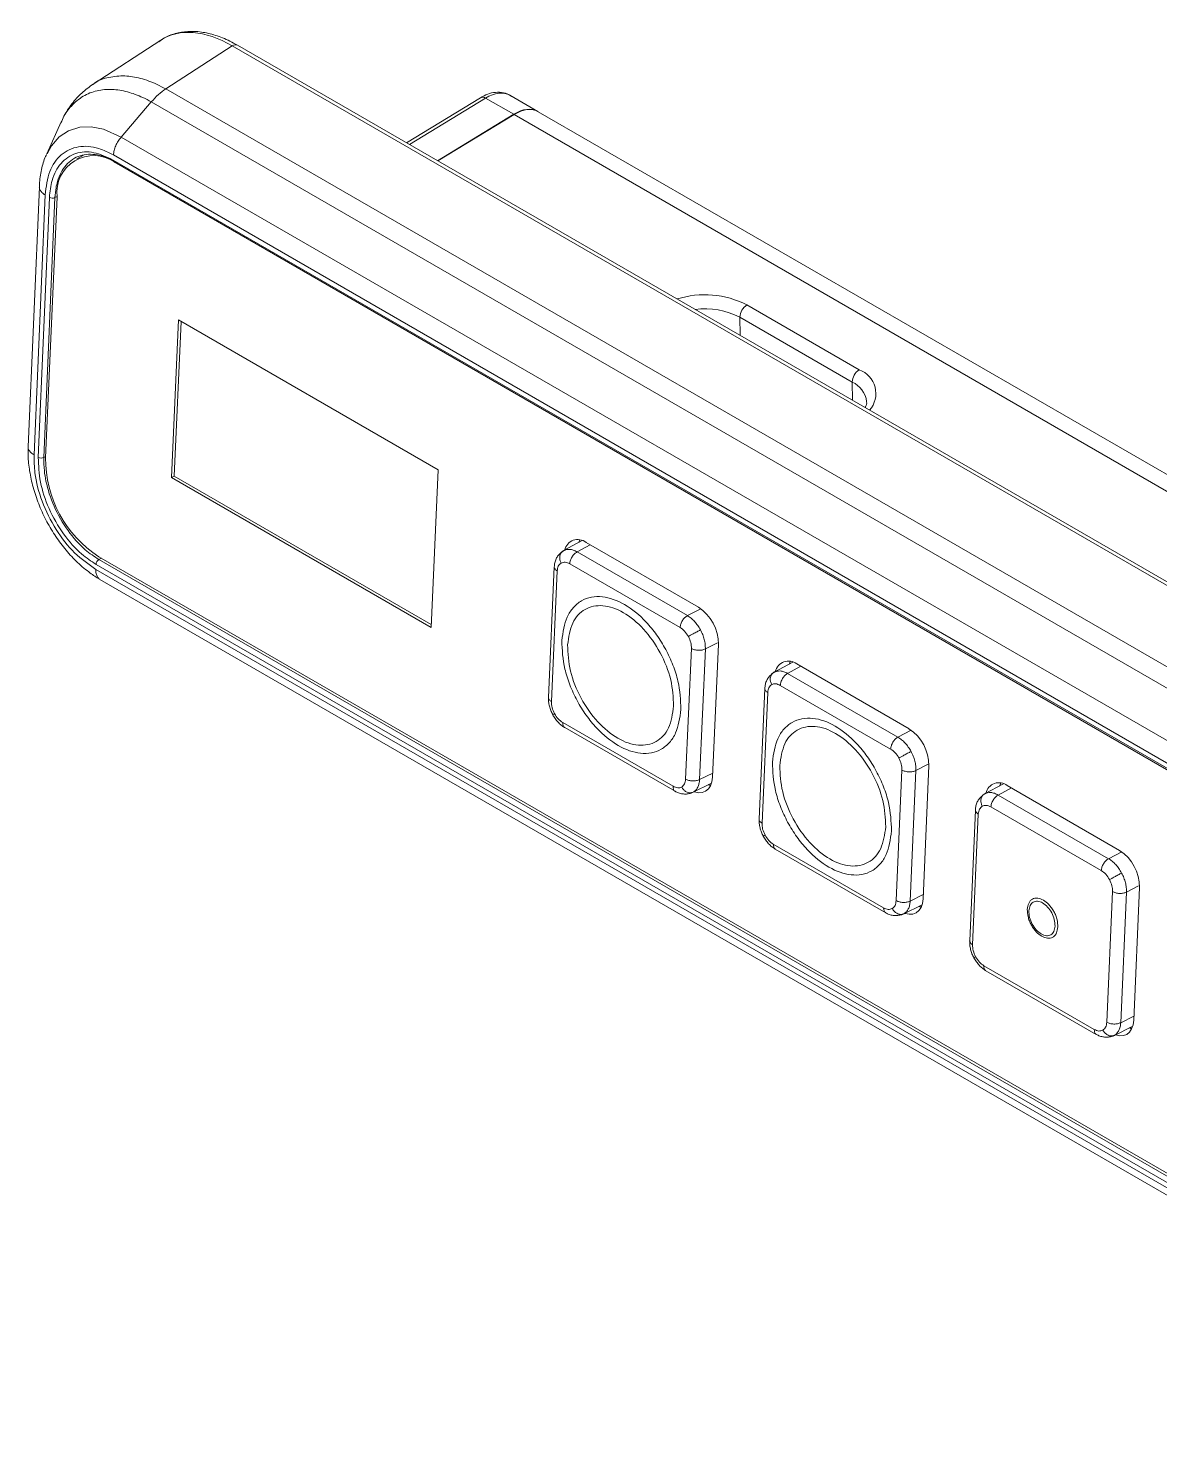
# Model space of a CAD drawing. Header units: millimetres. Extents: x -297 to 297, y -210 to 210.
# Drawn here: x 68.46 to 96.96, y 12.78 to 48.21 of the extents above; entities that cross this region are included whole.
import ezdxf

# ---------------------------------------------------------------- set-up
doc = ezdxf.new("R2010")
doc.units = ezdxf.units.MM
doc.layers.get('0').update_dxf_attribs({"lineweight": 20})

msp = doc.modelspace()

# ---------------------------------------------------------------- linework, layer by layer
at = {"color": 7, "linetype": 'Continuous', "lineweight": 15}
for p, q in [((71.8, 47.905), (70.093, 46.795)), ((73.597, 47.761), (71.925, 46.675)), ((111.047, 26.141), (73.597, 47.761)), ((111.178, 26.157), (73.728, 47.777)), ((71.925, 46.675), (109.286, 25.107)), ((79.849, 46.454), (77.984, 45.32)), ((80.687, 46.037), (79.979, 46.445)), ((81.295, 46.108), (80.591, 46.514)), ((70.803, 45.464), (71.56, 46.347)), ((108.91, 24.786), (71.56, 46.347)), ((122.38, 22.39), (81.305, 46.102)), ((69.293, 45.85), (68.927, 45.039)), ((80.687, 46.037), (78.766, 44.868)), ((78.777, 44.863), (80.697, 46.031)), ((121.738, 22.338), (80.697, 46.031)), ((70.803, 45.464), (108.153, 23.903)), ((69.843, 44.996), (69.686, 44.914)), ((107.962, 23.448), (70.609, 45.012)), ((70.602, 44.885), (107.956, 23.321)), ((70.623, 44.835), (107.976, 23.271)), ((68.741, 44.208), (68.46, 37.664)), ((68.887, 44.004), (68.607, 37.459)), ((68.714, 37.397), (68.994, 43.943)), ((69.135, 43.938), (68.854, 37.392)), ((69.19, 43.954), (68.899, 37.385)), ((86.559, 41.234), (89.388, 39.601)), ((72.243, 40.861), (72.068, 36.886)), ((72.311, 40.822), (72.138, 36.923)), ((78.784, 37.085), (72.243, 40.861)), ((89.211, 39.293), (86.383, 40.926)), ((72.068, 36.886), (72.138, 36.923)), ((72.068, 36.886), (78.608, 33.11)), ((72.138, 36.923), (78.612, 33.186)), ((78.608, 33.11), (78.784, 37.085)), ((82.019, 35.076), (81.904, 35.022)), ((82.413, 35.301), (81.94, 35.047)), ((82.349, 35.319), (82.326, 35.255)), ((85.339, 33.623), (82.51, 35.256)), ((70.239, 34.895), (107.574, 13.342)), ((70.242, 34.821), (107.565, 13.275)), ((82.282, 35.016), (85.061, 33.412)), ((70.164, 34.575), (107.486, 13.029)), ((107.492, 13.156), (70.169, 34.702)), ((81.709, 34.638), (81.563, 31.347)), ((81.636, 31.246), (81.782, 34.535)), ((82.098, 34.717), (84.877, 33.112)), ((70.267, 34.324), (107.588, 12.779)), ((85.693, 29.342), (85.841, 32.689)), ((85.162, 32.583), (85.016, 29.295)), ((85.513, 32.572), (85.368, 29.283)), ((87.716, 32.24), (87.243, 31.986)), ((87.653, 32.257), (87.63, 32.193)), ((87.322, 32.014), (87.208, 31.961)), ((87.586, 31.955), (90.364, 30.351)), ((90.642, 30.561), (87.814, 32.194)), ((87.012, 31.577), (86.866, 28.285)), ((87.401, 31.655), (90.18, 30.051)), ((86.94, 28.184), (87.085, 31.473)), ((84.7, 29.113), (81.921, 30.717)), ((81.971, 30.592), (84.753, 28.987)), ((90.465, 29.522), (90.319, 26.233)), ((90.817, 29.51), (90.671, 26.222)), ((90.997, 26.28), (91.145, 29.628)), ((85.193, 28.955), (85.669, 29.192)), ((85.594, 29.155), (85.649, 29.14)), ((93.02, 29.178), (92.546, 28.924)), ((92.956, 29.196), (92.933, 29.132)), ((95.945, 27.5), (93.117, 29.133)), ((92.626, 28.953), (92.511, 28.899)), ((92.889, 28.893), (95.668, 27.289)), ((92.315, 28.515), (92.17, 25.224)), ((92.243, 25.123), (92.388, 28.411)), ((92.705, 28.594), (95.483, 26.989)), ((90.003, 26.051), (87.224, 27.655)), ((87.275, 27.531), (90.056, 25.925)), ((95.768, 26.46), (95.623, 23.172)), ((96.12, 26.449), (95.975, 23.16)), ((96.3, 23.219), (96.448, 26.566)), ((90.496, 25.894), (90.972, 26.13)), ((90.897, 26.093), (90.953, 26.078)), ((95.307, 22.99), (92.528, 24.594)), ((92.578, 24.469), (95.359, 22.864)), ((95.799, 22.832), (96.275, 23.069)), ((96.201, 23.032), (96.249, 23.018))]:
    msp.add_line(p, q, dxfattribs=at)
at = {"color": 8, "linetype": 'Continuous', "lineweight": 15}
for p, q in [((79.979, 46.445), (78.059, 45.277)), ((69.19, 43.966), (69.135, 43.938)), ((86.386, 40.47), (86.383, 40.926)), ((89.215, 38.837), (89.211, 39.293)), ((68.9, 37.415), (68.854, 37.392)), ((82.615, 35.195), (82.282, 35.016)), ((70.307, 34.856), (70.242, 34.821)), ((81.874, 34.994), (81.937, 35.045)), ((85.061, 33.412), (85.397, 33.586)), ((85.513, 32.572), (85.817, 32.729)), ((87.177, 31.933), (87.24, 31.984)), ((87.586, 31.955), (87.919, 32.134)), ((90.364, 30.351), (90.7, 30.524)), ((85.368, 29.283), (85.698, 29.447)), ((90.817, 29.51), (91.121, 29.667)), ((92.889, 28.893), (93.222, 29.072)), ((92.481, 28.871), (92.543, 28.922)), ((95.668, 27.289), (96.003, 27.463)), ((96.12, 26.449), (96.424, 26.606)), ((90.671, 26.222), (91.001, 26.386)), ((95.975, 23.16), (96.305, 23.324))]:
    msp.add_line(p, q, dxfattribs=at)
msp.add_lwpolyline([(68.934, 45.04), (69.043, 45.246), (69.237, 45.468), (69.474, 45.623), (69.757, 45.708), (70.045, 45.718), (70.36, 45.658), (70.803, 45.464), (70.803, 45.464)], dxfattribs=at)
at = {"color": 7, "linetype": 'Continuous', "lineweight": 15}
for points in [[(85.693, 29.342), (85.678, 29.225), (85.642, 29.125), (85.589, 29.045), (85.518, 28.988), (85.435, 28.956), (85.34, 28.951), (85.239, 28.973), (85.233, 28.975)], [(90.997, 26.28), (90.981, 26.164), (90.946, 26.064), (90.892, 25.983), (90.822, 25.926), (90.738, 25.895), (90.644, 25.89), (90.543, 25.911), (90.536, 25.914)], [(96.3, 23.219), (96.284, 23.102), (96.249, 23.002), (96.195, 22.922), (96.125, 22.865), (96.041, 22.833), (95.947, 22.828), (95.846, 22.85), (95.839, 22.852)]]:
    msp.add_lwpolyline(points, dxfattribs=at)
at = {"color": 8, "linetype": 'Continuous', "lineweight": 15}
for centre, radius, start, end in [((73.675, 47.665), 0.124, 64.6481, 129.316), ((79.906, 46.34), 0.128, 55.2701, 116.4099), ((70.652, 44.876), 0.0501, 169.6048, 234.7501), ((85.495, 39.167), 2.325, 62.7643, 107.4058), ((85.509, 39.24), 1.899, 62.5981, 97.657), ((89.172, 39.004), 0.635, 318.7728, 70.1645), ((88.95, 38.719), 0.63, 7.353, 65.5364)]:
    msp.add_arc(centre, radius, start, end, dxfattribs=at)
at = {"color": 7, "linetype": 'Continuous', "lineweight": 15}
for centre, radius, start, end in [((70.113, 44.066), 0.931, 55.2789, 186.8946), ((70.643, 44.877), 0.0469, 244.3171, 301.6706), ((69.07, 44.086), 0.162, 242.3853, 293.6676), ((86.766, 40.911), 0.384, 122.5805, 177.7079), ((89.594, 39.278), 0.384, 122.5805, 177.7079), ((68.789, 37.54), 0.162, 242.2024, 293.6402), ((71.841, 37.363), 2.943, 179.573, 237.0087), ((82.302, 34.987), 0.34, 52.2727, 166.8798), ((70.321, 34.691), 0.153, 121.2207, 175.8913), ((84.738, 32.697), 1.103, 359.573, 57.0085), ((87.606, 31.925), 0.34, 52.2728, 166.8798), ((90.041, 29.636), 1.103, 359.573, 57.0085), ((92.909, 28.864), 0.34, 52.2729, 166.8797), ((95.345, 26.574), 1.103, 359.573, 57.0085)]:
    msp.add_arc(centre, radius, start, end, dxfattribs=at)
at = {"color": 8, "linetype": 'Continuous', "lineweight": 15}
for centre, major_axis, ratio, start_param, end_param in [((73.625, 44.917), (-1.783, 3.014), 0.571973, 5.492048, 6.307165), ((79.979, 45.424), (0.606, 1.094), 0.565269, 6.273051, 7.058368)]:
    msp.add_ellipse(centre, major_axis=major_axis, ratio=ratio, start_param=start_param, end_param=end_param, dxfattribs=at)
at = {"color": 7, "linetype": 'Continuous', "lineweight": 15}
for centre, major_axis, ratio, start_param, end_param in [((80.687, 45.016), (0.601, 1.096), 0.562204, 6.27065, 7.055967), ((80.697, 45.01), (0.601, 1.096), 0.562074, 6.270763, 7.05608), ((82.836, 34.809), (-0.343, 0.668), 0.606738, 0.452407, 0.577884), ((88.139, 31.748), (-0.343, 0.668), 0.606738, 0.452407, 0.577884), ((85.516, 29.823), (-0.343, 0.668), 0.606738, 2.566641, 2.68547), ((93.442, 28.686), (-0.343, 0.668), 0.606738, 0.452407, 0.577884), ((90.819, 26.762), (-0.343, 0.668), 0.606738, 2.566641, 2.68547), ((96.122, 23.7), (-0.343, 0.668), 0.606738, 2.566641, 2.68547)]:
    msp.add_ellipse(centre, major_axis=major_axis, ratio=ratio, start_param=start_param, end_param=end_param, dxfattribs=at)
for points, knots in [([(73.728, 47.777), (73.665, 47.812), (73.481, 47.913), (73.176, 48.035), (72.82, 48.118), (72.477, 48.134), (72.16, 48.079), (71.913, 47.986), (71.791, 47.892), (71.75, 47.86)], [0, 0, 0, 0, 104.673647, 303.045941, 501.457917, 698.064762, 890.846972, 1078.804522, 1173.590802, 1173.590802, 1173.590802, 1173.590802]), ([(70.094, 46.795), (69.995, 46.724), (69.797, 46.581), (69.554, 46.304), (69.383, 46.048), (69.309, 45.877), (69.285, 45.821)], [0, 0, 0, 0, 190.39939, 383.776262, 579.282934, 674.962641, 674.962641, 674.962641, 674.962641]), ([(71.925, 46.675), (71.862, 46.63), (71.735, 46.542), (71.618, 46.412), (71.56, 46.347)], [0, 0, 0, 0, 196.038826, 392.078618, 392.078618, 392.078618, 392.078618]), ([(80.629, 46.486), (80.623, 46.492), (80.568, 46.542), (80.429, 46.585), (80.231, 46.599), (80.034, 46.554), (79.91, 46.487), (79.849, 46.454)], [0, 0, 0, 0, 27.945996, 264.819254, 494.256221, 729.783885, 950.037416, 950.037416, 950.037416, 950.037416]), ([(70.803, 45.464), (70.776, 45.431), (70.723, 45.363), (70.663, 45.245), (70.621, 45.125), (70.613, 45.049), (70.609, 45.012)], [0, 0, 0, 0, 170.942996, 341.886791, 512.829902, 683.773522, 683.773522, 683.773522, 683.773522]), ([(68.924, 45.021), (68.915, 45.006), (68.854, 44.892), (68.79, 44.645), (68.747, 44.376), (68.742, 44.232), (68.741, 44.21)], [0, 0, 0, 0, 44.253811, 325.64461, 615.000604, 666.062857, 666.062857, 666.062857, 666.062857]), ([(70.609, 45.012), (70.484, 45.073), (70.179, 45.224), (69.707, 45.254), (69.273, 45.053), (68.969, 44.627), (68.914, 44.212), (68.887, 44.004)], [0, 0, 0, 0, 119.144879, 292.97927, 473.322443, 649.344013, 826.269778, 826.269778, 826.269778, 826.269778]), ([(68.994, 43.943), (69.01, 44.09), (69.047, 44.43), (69.269, 44.835), (69.638, 45.081), (70.105, 45.114), (70.437, 44.961), (70.602, 44.885)], [0, 0, 0, 0, 132.059848, 305.089362, 483.726436, 654.74285, 822.989816, 822.989816, 822.989816, 822.989816]), ([(70.668, 44.837), (70.668, 44.837), (70.512, 44.927), (70.193, 45.047), (69.749, 45.026), (69.394, 44.79), (69.224, 44.461), (69.152, 44.165), (69.141, 44.022), (69.135, 43.938)], [0, 0, 0, 0, 0.011604, 228.819461, 461.868446, 704.954555, 940.863187, 1015.147444, 1121.124303, 1121.124303, 1121.124303, 1121.124303]), ([(89.574, 38.796), (89.575, 38.794), (89.584, 38.753), (89.576, 38.711), (89.54, 38.658), (89.536, 38.651)], [0, 0, 0, 0, 22.955296, 603.354477, 684.709826, 684.709826, 684.709826, 684.709826]), ([(68.463, 37.658), (68.461, 37.586), (68.453, 37.393), (68.491, 37.048), (68.578, 36.641), (68.716, 36.226), (68.899, 35.822), (69.121, 35.441), (69.378, 35.091), (69.666, 34.775), (69.95, 34.529), (70.162, 34.384), (70.253, 34.332), (70.265, 34.326)], [0, 0, 0, 0, 99.004557, 265.561073, 439.707639, 617.075365, 792.690133, 968.182054, 1140.989927, 1317.35336, 1497.339993, 1629.099077, 1649.486287, 1649.486287, 1649.486287, 1649.486287]), ([(68.607, 37.459), (68.609, 37.309), (68.614, 36.938), (68.79, 36.277), (69.139, 35.572), (69.617, 34.956), (69.981, 34.702), (70.164, 34.575)], [0, 0, 0, 0, 114.760221, 284.802175, 460.368976, 631.240082, 802.866046, 802.866046, 802.866046, 802.866046]), ([(70.169, 34.702), (70.047, 34.783), (69.756, 34.976), (69.329, 35.459), (68.966, 36.094), (68.738, 36.779), (68.722, 37.192), (68.714, 37.397)], [0, 0, 0, 0, 124.331812, 295.727924, 473.148693, 643.101857, 810.244402, 810.244402, 810.244402, 810.244402]), ([(68.854, 37.392), (68.854, 37.392), (68.849, 37.285), (68.857, 37.089), (68.923, 36.678), (69.092, 36.15), (69.442, 35.543), (69.848, 35.083), (70.126, 34.899), (70.242, 34.821)], [0, 0, 0, 0, 0.008754, 112.141747, 194.25536, 391.505417, 597.101974, 796.022972, 940.143574, 940.143574, 940.143574, 940.143574]), ([(81.937, 35.045), (81.96, 35.059), (81.984, 35.072), (82.013, 35.074), (82.014, 35.074)], [0, 0, 0, 0, 435.611298, 443.600565, 443.600565, 443.600565, 443.600565]), ([(81.878, 34.991), (81.854, 34.971), (81.805, 34.931), (81.754, 34.845), (81.719, 34.747), (81.712, 34.672), (81.708, 34.635)], [0, 0, 0, 0, 201.38584, 399.458409, 593.757113, 783.796681, 783.796681, 783.796681, 783.796681]), ([(81.782, 34.535), (81.788, 34.579), (81.8, 34.669), (81.854, 34.713), (81.881, 34.735)], [0, 0, 0, 0, 221.392887, 442.781184, 442.781184, 442.781184, 442.781184]), ([(81.937, 35.045), (81.914, 35.028), (81.867, 34.992), (81.841, 34.904), (81.847, 34.814), (81.869, 34.761), (81.881, 34.735)], [0, 0, 0, 0, 219.466587, 438.787586, 611.809275, 784.72935, 784.72935, 784.72935, 784.72935]), ([(81.881, 34.735), (81.913, 34.747), (81.978, 34.771), (82.058, 34.735), (82.098, 34.717)], [0, 0, 0, 0, 221.796728, 443.597329, 443.597329, 443.597329, 443.597329]), ([(82.282, 35.016), (82.259, 35.001), (82.213, 34.971), (82.153, 34.892), (82.109, 34.803), (82.102, 34.745), (82.098, 34.717)], [0, 0, 0, 0, 196.96232, 393.926705, 590.889183, 787.851855, 787.851855, 787.851855, 787.851855]), ([(81.899, 32.781), (81.929, 32.992), (81.975, 33.318), (82.18, 33.623), (82.386, 33.796), (82.637, 33.887), (82.996, 33.9), (83.479, 33.733), (83.954, 33.347), (84.293, 32.931), (84.523, 32.562), (84.704, 32.166), (84.873, 31.645), (84.889, 31.284), (84.899, 31.049)], [0, 0, 0, 0, 259.179539, 398.700296, 541.182195, 683.663794, 823.184578, 1082.364301, 1341.543726, 1481.064645, 1623.546361, 1766.028069, 1905.548966, 2164.728476, 2164.728476, 2164.728476, 2164.728476]), ([(84.715, 31.134), (84.704, 31.352), (84.682, 31.789), (84.397, 32.493), (83.971, 33.1), (83.451, 33.526), (82.921, 33.706), (82.464, 33.609), (82.132, 33.262), (82.073, 32.871), (82.044, 32.676)], [0, 0, 0, 0, 186.189019, 372.378029, 558.567053, 744.756019, 930.945101, 1117.134125, 1303.323135, 1489.512177, 1489.512177, 1489.512177, 1489.512177]), ([(84.877, 33.112), (84.881, 33.141), (84.888, 33.198), (84.932, 33.288), (84.992, 33.366), (85.038, 33.397), (85.061, 33.412)], [0, 0, 0, 0, 204.486706, 408.973211, 613.461696, 817.948037, 817.948037, 817.948037, 817.948037]), ([(85.061, 33.412), (85.092, 33.392), (85.154, 33.351), (85.242, 33.266), (85.324, 33.166), (85.368, 33.09), (85.391, 33.051)], [0, 0, 0, 0, 205.075394, 410.149668, 615.224707, 820.299978, 820.299978, 820.299978, 820.299978]), ([(84.877, 33.112), (84.916, 33.085), (84.996, 33.029), (85.055, 32.933), (85.085, 32.886)], [0, 0, 0, 0, 230.879313, 461.753418, 461.753418, 461.753418, 461.753418]), ([(85.391, 33.051), (85.362, 33.037), (85.306, 33.007), (85.213, 32.957), (85.136, 32.915), (85.102, 32.895), (85.085, 32.886)], [0, 0, 0, 0, 229.685782, 459.219037, 640.297754, 821.268827, 821.268827, 821.268827, 821.268827]), ([(85.391, 33.051), (85.41, 33.012), (85.449, 32.932), (85.488, 32.808), (85.513, 32.685), (85.513, 32.61), (85.513, 32.572)], [0, 0, 0, 0, 205.844876, 411.689932, 617.534745, 823.379916, 823.379916, 823.379916, 823.379916]), ([(84.899, 31.049), (84.869, 30.837), (84.823, 30.511), (84.618, 30.206), (84.412, 30.034), (84.161, 29.942), (83.802, 29.929), (83.319, 30.097), (82.844, 30.482), (82.505, 30.898), (82.275, 31.267), (82.094, 31.663), (81.925, 32.184), (81.909, 32.546), (81.899, 32.781)], [0, 0, 0, 0, 262.83316, 404.320881, 548.811104, 693.301366, 834.789092, 1097.622133, 1360.455478, 1501.943067, 1646.433209, 1790.923626, 1932.411205, 2195.244394, 2195.244394, 2195.244394, 2195.244394]), ([(82.044, 32.676), (82.055, 32.457), (82.077, 32.02), (82.362, 31.316), (82.788, 30.71), (83.308, 30.283), (83.838, 30.103), (84.295, 30.2), (84.628, 30.548), (84.686, 30.938), (84.715, 31.134)], [0, 0, 0, 0, 184.963133, 369.926214, 554.889321, 739.85248, 924.815525, 1109.778632, 1294.741713, 1479.704824, 1479.704824, 1479.704824, 1479.704824]), ([(85.085, 32.886), (85.108, 32.834), (85.156, 32.732), (85.16, 32.633), (85.162, 32.583)], [0, 0, 0, 0, 231.393551, 462.791899, 462.791899, 462.791899, 462.791899]), ([(85.162, 32.583), (85.187, 32.571), (85.239, 32.548), (85.337, 32.535), (85.436, 32.541), (85.488, 32.561), (85.513, 32.572)], [0, 0, 0, 0, 205.695673, 411.392276, 617.086185, 822.781825, 822.781825, 822.781825, 822.781825]), ([(87.182, 31.93), (87.157, 31.91), (87.109, 31.869), (87.057, 31.784), (87.022, 31.685), (87.015, 31.61), (87.012, 31.573)], [0, 0, 0, 0, 216.353689, 429.147568, 637.886879, 842.050587, 842.050587, 842.050587, 842.050587]), ([(87.24, 31.984), (87.217, 31.966), (87.171, 31.93), (87.145, 31.842), (87.15, 31.752), (87.173, 31.7), (87.184, 31.674)], [0, 0, 0, 0, 235.753933, 471.351614, 657.213754, 842.966032, 842.966032, 842.966032, 842.966032]), ([(87.24, 31.984), (87.264, 31.997), (87.288, 32.011), (87.316, 32.012), (87.317, 32.012)], [0, 0, 0, 0, 467.802974, 476.382636, 476.382636, 476.382636, 476.382636]), ([(87.401, 31.655), (87.405, 31.684), (87.413, 31.741), (87.456, 31.831), (87.516, 31.909), (87.562, 31.94), (87.586, 31.955)], [0, 0, 0, 0, 211.558194, 423.116181, 634.676216, 846.234033, 846.234033, 846.234033, 846.234033]), ([(87.184, 31.674), (87.157, 31.651), (87.104, 31.607), (87.091, 31.518), (87.085, 31.473)], [0, 0, 0, 0, 237.791606, 475.588577, 475.588577, 475.588577, 475.588577]), ([(87.401, 31.655), (87.361, 31.673), (87.281, 31.71), (87.217, 31.686), (87.184, 31.674)], [0, 0, 0, 0, 238.269004, 476.532911, 476.532911, 476.532911, 476.532911]), ([(81.563, 31.348), (81.563, 31.313), (81.563, 31.242), (81.585, 31.13), (81.619, 31.02), (81.653, 30.951), (81.67, 30.917)], [0, 0, 0, 0, 200.248859, 398.10338, 593.519, 786.430899, 786.430899, 786.430899, 786.430899]), ([(81.713, 30.944), (81.69, 30.995), (81.642, 31.098), (81.638, 31.197), (81.636, 31.246)], [0, 0, 0, 0, 222.215782, 444.435482, 444.435482, 444.435482, 444.435482]), ([(81.67, 30.916), (81.69, 30.883), (81.729, 30.816), (81.802, 30.727), (81.883, 30.649), (81.941, 30.612), (81.969, 30.594)], [0, 0, 0, 0, 194.95671, 391.470745, 589.526403, 789.126058, 789.126058, 789.126058, 789.126058]), ([(81.921, 30.717), (81.881, 30.745), (81.802, 30.8), (81.743, 30.896), (81.713, 30.944)], [0, 0, 0, 0, 222.78359, 445.563289, 445.563289, 445.563289, 445.563289]), ([(87.202, 29.719), (87.232, 29.931), (87.278, 30.256), (87.484, 30.562), (87.69, 30.734), (87.94, 30.826), (88.299, 30.839), (88.783, 30.671), (89.257, 30.286), (89.597, 29.87), (89.827, 29.5), (90.008, 29.105), (90.176, 28.583), (90.192, 28.222), (90.202, 27.987)], [0, 0, 0, 0, 278.841849, 428.947302, 582.238229, 735.529139, 885.634598, 1164.47646, 1443.318323, 1593.423782, 1746.714692, 1900.005618, 2050.111072, 2328.952905, 2328.952905, 2328.952905, 2328.952905]), ([(87.386, 29.634), (87.415, 29.829), (87.474, 30.22), (87.806, 30.568), (88.263, 30.665), (88.793, 30.485), (89.313, 30.058), (89.739, 29.452), (90.024, 28.747), (90.046, 28.311), (90.057, 28.092)], [0, 0, 0, 0, 199.175515, 398.351028, 597.526551, 796.702075, 995.877598, 1195.053122, 1394.228634, 1593.404149, 1593.404149, 1593.404149, 1593.404149]), ([(90.18, 30.051), (90.184, 30.08), (90.192, 30.137), (90.235, 30.227), (90.295, 30.305), (90.341, 30.335), (90.364, 30.351)], [0, 0, 0, 0, 219.578127, 439.156038, 658.736075, 878.313809, 878.313809, 878.313809, 878.313809]), ([(90.364, 30.351), (90.395, 30.33), (90.457, 30.29), (90.546, 30.204), (90.627, 30.104), (90.672, 30.028), (90.694, 29.99)], [0, 0, 0, 0, 220.186044, 440.371642, 660.55769, 880.743689, 880.743689, 880.743689, 880.743689]), ([(90.18, 30.051), (90.22, 30.023), (90.299, 29.967), (90.358, 29.872), (90.388, 29.824)], [0, 0, 0, 0, 247.949914, 495.894525, 495.894525, 495.894525, 495.894525]), ([(90.694, 29.99), (90.666, 29.975), (90.609, 29.946), (90.516, 29.896), (90.439, 29.853), (90.405, 29.834), (90.388, 29.824)], [0, 0, 0, 0, 246.647244, 493.131015, 687.581152, 881.91635, 881.91635, 881.91635, 881.91635]), ([(90.388, 29.824), (90.412, 29.773), (90.459, 29.67), (90.463, 29.571), (90.465, 29.522)], [0, 0, 0, 0, 248.528816, 497.06324, 497.06324, 497.06324, 497.06324]), ([(90.694, 29.99), (90.713, 29.95), (90.753, 29.871), (90.792, 29.747), (90.816, 29.624), (90.816, 29.548), (90.817, 29.51)], [0, 0, 0, 0, 221.049126, 442.098445, 663.147617, 884.197097, 884.197097, 884.197097, 884.197097]), ([(90.202, 27.987), (90.172, 27.775), (90.126, 27.45), (89.921, 27.144), (89.715, 26.972), (89.464, 26.88), (89.106, 26.868), (88.622, 27.035), (88.148, 27.421), (87.808, 27.837), (87.578, 28.206), (87.397, 28.602), (87.228, 29.123), (87.212, 29.484), (87.202, 29.719)], [0, 0, 0, 0, 283.235904, 435.706762, 591.41324, 747.119734, 899.59058, 1182.826478, 1466.062376, 1618.533222, 1774.239715, 1929.946193, 2082.417052, 2365.652971, 2365.652971, 2365.652971, 2365.652971]), ([(90.057, 28.092), (90.028, 27.897), (89.97, 27.506), (89.637, 27.158), (89.18, 27.062), (88.65, 27.241), (88.13, 27.668), (87.704, 28.274), (87.419, 28.979), (87.397, 29.416), (87.386, 29.634)], [0, 0, 0, 0, 201.837509, 403.674988, 605.51249, 807.349993, 1009.187496, 1211.024998, 1412.862476, 1614.699986, 1614.699986, 1614.699986, 1614.699986]), ([(90.465, 29.522), (90.491, 29.51), (90.542, 29.486), (90.641, 29.473), (90.739, 29.479), (90.791, 29.5), (90.817, 29.51)], [0, 0, 0, 0, 220.940813, 441.882626, 662.821248, 883.762241, 883.762241, 883.762241, 883.762241]), ([(84.917, 29.094), (84.885, 29.082), (84.82, 29.058), (84.74, 29.095), (84.7, 29.113)], [0, 0, 0, 0, 232.445882, 464.897007, 464.897007, 464.897007, 464.897007]), ([(85.016, 29.295), (85.01, 29.25), (84.998, 29.161), (84.944, 29.116), (84.917, 29.094)], [0, 0, 0, 0, 232.806141, 465.608176, 465.608176, 465.608176, 465.608176]), ([(85.21, 28.964), (85.182, 28.956), (85.126, 28.938), (85.037, 28.967), (84.964, 29.022), (84.933, 29.07), (84.917, 29.094)], [0, 0, 0, 0, 231.23097, 462.307762, 644.604265, 826.791628, 826.791628, 826.791628, 826.791628]), ([(85.016, 29.295), (85.042, 29.283), (85.093, 29.259), (85.192, 29.246), (85.291, 29.252), (85.342, 29.273), (85.368, 29.283)], [0, 0, 0, 0, 206.808162, 413.614307, 620.42321, 827.230569, 827.230569, 827.230569, 827.230569]), ([(85.368, 29.283), (85.364, 29.247), (85.357, 29.175), (85.324, 29.085), (85.276, 29.011), (85.232, 28.98), (85.21, 28.964)], [0, 0, 0, 0, 207.232717, 414.465438, 621.698196, 828.930661, 828.930661, 828.930661, 828.930661]), ([(84.752, 28.987), (84.781, 28.972), (84.841, 28.942), (84.938, 28.92), (85.037, 28.914), (85.099, 28.928), (85.13, 28.935)], [0, 0, 0, 0, 199.1152, 404.308249, 613.635828, 825.154975, 825.154975, 825.154975, 825.154975]), ([(85.21, 28.964), (85.186, 28.951), (85.159, 28.936), (85.128, 28.935), (85.125, 28.935)], [0, 0, 0, 0, 418.905982, 467.110875, 467.110875, 467.110875, 467.110875]), ([(92.485, 28.868), (92.46, 28.848), (92.412, 28.808), (92.36, 28.722), (92.325, 28.624), (92.318, 28.549), (92.315, 28.512)], [0, 0, 0, 0, 232.260517, 460.699337, 684.785725, 903.960035, 903.960035, 903.960035, 903.960035]), ([(92.543, 28.922), (92.52, 28.904), (92.474, 28.869), (92.448, 28.781), (92.453, 28.691), (92.476, 28.638), (92.487, 28.612)], [0, 0, 0, 0, 253.063031, 505.95801, 705.466784, 904.856959, 904.856959, 904.856959, 904.856959]), ([(92.543, 28.922), (92.567, 28.936), (92.591, 28.949), (92.62, 28.951), (92.62, 28.951)], [0, 0, 0, 0, 502.014496, 511.221597, 511.221597, 511.221597, 511.221597]), ([(92.705, 28.594), (92.708, 28.622), (92.716, 28.679), (92.759, 28.769), (92.819, 28.848), (92.866, 28.878), (92.889, 28.893)], [0, 0, 0, 0, 227.05498, 454.109737, 681.166692, 908.221267, 908.221267, 908.221267, 908.221267]), ([(92.487, 28.612), (92.461, 28.59), (92.407, 28.546), (92.394, 28.456), (92.388, 28.411)], [0, 0, 0, 0, 255.278306, 510.561904, 510.561904, 510.561904, 510.561904]), ([(92.705, 28.594), (92.665, 28.612), (92.585, 28.648), (92.52, 28.624), (92.487, 28.612)], [0, 0, 0, 0, 255.745192, 511.484616, 511.484616, 511.484616, 511.484616]), ([(86.866, 28.287), (86.866, 28.251), (86.867, 28.18), (86.888, 28.068), (86.922, 27.958), (86.956, 27.889), (86.973, 27.855)], [0, 0, 0, 0, 215.790113, 429.000262, 639.582895, 847.466241, 847.466241, 847.466241, 847.466241]), ([(87.016, 27.882), (86.993, 27.933), (86.946, 28.036), (86.942, 28.135), (86.94, 28.184)], [0, 0, 0, 0, 239.425966, 478.856594, 478.856594, 478.856594, 478.856594]), ([(86.973, 27.855), (86.993, 27.821), (87.033, 27.754), (87.106, 27.665), (87.186, 27.588), (87.244, 27.551), (87.273, 27.532)], [0, 0, 0, 0, 210.121785, 421.921717, 635.383587, 850.509155, 850.509155, 850.509155, 850.509155]), ([(87.224, 27.655), (87.185, 27.683), (87.106, 27.739), (87.046, 27.834), (87.016, 27.882)], [0, 0, 0, 0, 240.061102, 480.11707, 480.11707, 480.11707, 480.11707]), ([(95.483, 26.989), (95.487, 27.018), (95.495, 27.075), (95.538, 27.165), (95.598, 27.243), (95.645, 27.274), (95.668, 27.289)], [0, 0, 0, 0, 235.473345, 470.946458, 706.421852, 941.894776, 941.894776, 941.894776, 941.894776]), ([(95.668, 27.289), (95.699, 27.269), (95.761, 27.228), (95.849, 27.142), (95.93, 27.043), (95.975, 26.967), (95.997, 26.928)], [0, 0, 0, 0, 236.095417, 472.191963, 708.287066, 944.382526, 944.382526, 944.382526, 944.382526]), ([(95.483, 26.989), (95.523, 26.962), (95.602, 26.906), (95.662, 26.81), (95.691, 26.763)], [0, 0, 0, 0, 265.9153, 531.825954, 531.825954, 531.825954, 531.825954]), ([(95.997, 26.928), (95.969, 26.914), (95.912, 26.884), (95.82, 26.834), (95.743, 26.792), (95.708, 26.772), (95.691, 26.763)], [0, 0, 0, 0, 264.493081, 528.810705, 737.330099, 945.727031, 945.727031, 945.727031, 945.727031]), ([(95.997, 26.928), (96.017, 26.889), (96.056, 26.809), (96.095, 26.685), (96.119, 26.562), (96.12, 26.487), (96.12, 26.449)], [0, 0, 0, 0, 237.036408, 474.072102, 711.107909, 948.144209, 948.144209, 948.144209, 948.144209]), ([(95.691, 26.763), (95.715, 26.711), (95.762, 26.609), (95.766, 26.51), (95.768, 26.46)], [0, 0, 0, 0, 266.548488, 533.102502, 533.102502, 533.102502, 533.102502]), ([(90.319, 26.233), (90.313, 26.189), (90.301, 26.099), (90.247, 26.055), (90.22, 26.033)], [0, 0, 0, 0, 250.611056, 501.217233, 501.217233, 501.217233, 501.217233]), ([(90.319, 26.233), (90.345, 26.221), (90.396, 26.197), (90.495, 26.185), (90.594, 26.191), (90.645, 26.211), (90.671, 26.222)], [0, 0, 0, 0, 222.603566, 445.204963, 667.809028, 890.411948, 890.411948, 890.411948, 890.411948]), ([(90.671, 26.222), (90.668, 26.186), (90.661, 26.114), (90.627, 26.023), (90.579, 25.949), (90.535, 25.918), (90.513, 25.903)], [0, 0, 0, 0, 223.057735, 446.11555, 669.173291, 892.230717, 892.230717, 892.230717, 892.230717]), ([(93.621, 26.013), (93.629, 26.067), (93.641, 26.151), (93.694, 26.229), (93.746, 26.273), (93.81, 26.297), (93.902, 26.3), (94.026, 26.257), (94.148, 26.158), (94.235, 26.052), (94.293, 25.957), (94.34, 25.856), (94.383, 25.723), (94.387, 25.63), (94.39, 25.57)], [0, 0, 0, 0, 304.003312, 469.208397, 634.813611, 800.018567, 965.623823, 1269.627105, 1573.630388, 1738.835791, 1904.44085, 2069.646258, 2235.251566, 2539.254878, 2539.254878, 2539.254878, 2539.254878]), ([(94.32, 25.594), (94.317, 25.647), (94.312, 25.755), (94.242, 25.929), (94.136, 26.079), (94.008, 26.184), (93.877, 26.228), (93.765, 26.205), (93.683, 26.119), (93.668, 26.022), (93.661, 25.974)], [0, 0, 0, 0, 216.994857, 433.989608, 650.984458, 867.979712, 1084.974422, 1301.969272, 1518.964023, 1735.95888, 1735.95888, 1735.95888, 1735.95888]), ([(95.768, 26.46), (95.794, 26.448), (95.845, 26.424), (95.944, 26.412), (96.043, 26.418), (96.094, 26.438), (96.12, 26.449)], [0, 0, 0, 0, 236.961983, 473.926154, 710.887221, 947.850512, 947.850512, 947.850512, 947.850512]), ([(90.22, 26.033), (90.188, 26.021), (90.123, 25.997), (90.043, 26.033), (90.003, 26.051)], [0, 0, 0, 0, 250.254807, 500.514966, 500.514966, 500.514966, 500.514966]), ([(90.055, 25.926), (90.084, 25.911), (90.144, 25.881), (90.241, 25.858), (90.34, 25.853), (90.402, 25.867), (90.434, 25.874)], [0, 0, 0, 0, 214.400717, 435.344486, 660.741084, 888.497485, 888.497485, 888.497485, 888.497485]), ([(90.513, 25.903), (90.485, 25.894), (90.429, 25.877), (90.34, 25.906), (90.267, 25.96), (90.236, 26.009), (90.22, 26.033)], [0, 0, 0, 0, 248.941244, 497.716822, 693.975055, 890.116448, 890.116448, 890.116448, 890.116448]), ([(90.513, 25.903), (90.489, 25.89), (90.463, 25.875), (90.431, 25.874), (90.428, 25.874)], [0, 0, 0, 0, 450.933503, 502.823979, 502.823979, 502.823979, 502.823979]), ([(94.39, 25.57), (94.382, 25.516), (94.37, 25.432), (94.318, 25.354), (94.265, 25.31), (94.201, 25.286), (94.109, 25.283), (93.985, 25.326), (93.863, 25.425), (93.776, 25.532), (93.718, 25.626), (93.671, 25.727), (93.628, 25.86), (93.624, 25.953), (93.621, 26.013)], [0, 0, 0, 0, 305.284287, 471.185755, 637.488273, 803.389299, 969.692884, 1274.976995, 1580.261106, 1746.161953, 1912.464713, 2078.366297, 2244.669221, 2549.953508, 2549.953508, 2549.953508, 2549.953508]), ([(93.661, 25.974), (93.664, 25.92), (93.669, 25.812), (93.739, 25.639), (93.845, 25.489), (93.973, 25.384), (94.104, 25.339), (94.217, 25.363), (94.299, 25.449), (94.313, 25.545), (94.32, 25.594)], [0, 0, 0, 0, 216.8369, 433.67358, 650.510493, 867.347231, 1084.184514, 1301.021426, 1517.858107, 1734.695006, 1734.695006, 1734.695006, 1734.695006]), ([(92.17, 25.225), (92.17, 25.19), (92.17, 25.119), (92.191, 25.007), (92.225, 24.896), (92.259, 24.828), (92.276, 24.793)], [0, 0, 0, 0, 232.15192, 461.528328, 688.077752, 911.724084, 911.724084, 911.724084, 911.724084]), ([(92.32, 24.821), (92.296, 24.872), (92.249, 24.975), (92.245, 25.073), (92.243, 25.123)], [0, 0, 0, 0, 257.540618, 515.085777, 515.085777, 515.085777, 515.085777]), ([(92.528, 24.594), (92.488, 24.622), (92.409, 24.677), (92.349, 24.773), (92.32, 24.821)], [0, 0, 0, 0, 258.230436, 516.455047, 516.455047, 516.455047, 516.455047]), ([(92.277, 24.793), (92.296, 24.76), (92.336, 24.693), (92.409, 24.604), (92.49, 24.526), (92.547, 24.489), (92.576, 24.47)], [0, 0, 0, 0, 226.067539, 453.939453, 683.600634, 915.051338, 915.051338, 915.051338, 915.051338]), ([(95.623, 23.172), (95.617, 23.127), (95.604, 23.038), (95.551, 22.993), (95.524, 22.971)], [0, 0, 0, 0, 269.196228, 538.387709, 538.387709, 538.387709, 538.387709]), ([(95.623, 23.172), (95.648, 23.16), (95.7, 23.136), (95.798, 23.123), (95.897, 23.129), (95.949, 23.15), (95.975, 23.16)], [0, 0, 0, 0, 239.089388, 478.177571, 717.268941, 956.35876, 956.35876, 956.35876, 956.35876]), ([(95.975, 23.16), (95.971, 23.124), (95.964, 23.052), (95.93, 22.962), (95.882, 22.888), (95.838, 22.857), (95.816, 22.841)], [0, 0, 0, 0, 239.568587, 479.137096, 718.70525, 958.273998, 958.273998, 958.273998, 958.273998]), ([(95.524, 22.971), (95.491, 22.959), (95.427, 22.935), (95.347, 22.971), (95.307, 22.99)], [0, 0, 0, 0, 268.845332, 537.69536, 537.69536, 537.69536, 537.69536]), ([(95.358, 22.864), (95.388, 22.849), (95.448, 22.819), (95.545, 22.797), (95.643, 22.791), (95.706, 22.805), (95.737, 22.812)], [0, 0, 0, 0, 230.347967, 467.727141, 709.889378, 954.586947, 954.586947, 954.586947, 954.586947]), ([(95.816, 22.841), (95.788, 22.832), (95.732, 22.815), (95.643, 22.844), (95.571, 22.899), (95.539, 22.947), (95.524, 22.971)], [0, 0, 0, 0, 267.419245, 534.66037, 745.48621, 956.18734, 956.18734, 956.18734, 956.18734]), ([(95.816, 22.841), (95.793, 22.828), (95.766, 22.813), (95.734, 22.812), (95.731, 22.812)], [0, 0, 0, 0, 484.342265, 540.078781, 540.078781, 540.078781, 540.078781])]:
    msp.add_open_spline(points, degree=3, knots=knots, dxfattribs=at)
at = {"color": 8, "linetype": 'Continuous', "lineweight": 15}
for points, knots in [([(70.098, 46.79), (70.112, 46.802), (70.22, 46.895), (70.49, 46.977), (70.877, 47.021), (71.29, 46.953), (71.637, 46.827), (71.853, 46.713), (71.925, 46.675)], [0, 0, 0, 0, 31.343058, 248.37357, 472.831657, 673.045769, 879.055165, 983.664262, 983.664262, 983.664262, 983.664262]), ([(71.56, 46.347), (71.56, 46.347), (71.49, 46.388), (71.287, 46.491), (70.956, 46.617), (70.566, 46.68), (70.186, 46.645), (69.832, 46.506), (69.554, 46.271), (69.375, 46.037), (69.311, 45.874), (69.293, 45.829)], [0, 0, 0, 0, 0.009445, 93.720082, 269.072387, 449.482937, 639.379029, 835.789037, 1038.076059, 1207.75243, 1272.927992, 1272.927992, 1272.927992, 1272.927992]), ([(68.742, 44.21), (68.742, 44.208), (68.734, 44.183), (68.754, 44.132), (68.8, 44.062), (68.858, 44.024), (68.887, 44.004)], [0, 0, 0, 0, 17.438029, 233.675324, 449.916067, 666.156077, 666.156077, 666.156077, 666.156077]), ([(68.461, 37.664), (68.461, 37.662), (68.454, 37.637), (68.473, 37.587), (68.52, 37.517), (68.578, 37.478), (68.607, 37.459)], [0, 0, 0, 0, 11.284113, 225.98739, 440.690287, 655.391982, 655.391982, 655.391982, 655.391982]), ([(82.014, 35.074), (82.041, 35.077), (82.096, 35.083), (82.188, 35.064), (82.251, 35.032), (82.282, 35.016)], [0, 0, 0, 0, 206.727908, 417.319409, 627.909903, 627.909903, 627.909903, 627.909903]), ([(70.164, 34.575), (70.164, 34.538), (70.166, 34.466), (70.201, 34.384), (70.237, 34.336), (70.265, 34.327), (70.267, 34.326)], [0, 0, 0, 0, 215.003416, 430.007445, 645.011916, 670.219546, 670.219546, 670.219546, 670.219546]), ([(81.782, 34.535), (81.762, 34.549), (81.723, 34.578), (81.702, 34.616), (81.709, 34.634), (81.709, 34.635)], [0, 0, 0, 0, 306.352187, 612.707203, 625.264325, 625.264325, 625.264325, 625.264325]), ([(87.317, 32.012), (87.344, 32.015), (87.399, 32.022), (87.491, 32.002), (87.554, 31.97), (87.586, 31.955)], [0, 0, 0, 0, 221.700566, 447.542697, 673.385285, 673.385285, 673.385285, 673.385285]), ([(87.012, 31.573), (87.012, 31.573), (87.006, 31.555), (87.026, 31.517), (87.065, 31.488), (87.085, 31.473)], [0, 0, 0, 0, 13.474718, 342.227009, 670.977813, 670.977813, 670.977813, 670.977813]), ([(81.636, 31.246), (81.617, 31.261), (81.577, 31.29), (81.557, 31.328), (81.564, 31.347), (81.564, 31.348)], [0, 0, 0, 0, 302.269875, 604.538226, 626.916138, 626.916138, 626.916138, 626.916138]), ([(81.671, 30.917), (81.671, 30.917), (81.663, 30.914), (81.676, 30.922), (81.701, 30.937), (81.713, 30.944)], [0, 0, 0, 0, 20.336116, 324.460041, 628.404066, 628.404066, 628.404066, 628.404066]), ([(81.921, 30.717), (81.923, 30.692), (81.926, 30.641), (81.95, 30.6), (81.971, 30.594), (81.974, 30.594)], [0, 0, 0, 0, 294.002291, 588.004061, 630.439708, 630.439708, 630.439708, 630.439708]), ([(84.7, 29.113), (84.702, 29.087), (84.705, 29.037), (84.729, 28.996), (84.75, 28.99), (84.753, 28.99)], [0, 0, 0, 0, 305.445568, 610.890595, 655.135453, 655.135453, 655.135453, 655.135453]), ([(92.62, 28.951), (92.647, 28.954), (92.703, 28.96), (92.794, 28.94), (92.857, 28.909), (92.889, 28.893)], [0, 0, 0, 0, 237.483114, 479.402217, 721.322642, 721.322642, 721.322642, 721.322642]), ([(92.316, 28.512), (92.316, 28.511), (92.309, 28.493), (92.33, 28.455), (92.369, 28.426), (92.388, 28.411)], [0, 0, 0, 0, 14.4407, 366.749184, 719.056075, 719.056075, 719.056075, 719.056075]), ([(86.94, 28.184), (86.92, 28.199), (86.881, 28.228), (86.86, 28.267), (86.867, 28.285), (86.868, 28.287)], [0, 0, 0, 0, 325.077533, 650.151898, 674.216465, 674.216465, 674.216465, 674.216465]), ([(86.974, 27.855), (86.974, 27.855), (86.967, 27.852), (86.98, 27.861), (87.004, 27.875), (87.016, 27.882)], [0, 0, 0, 0, 21.873624, 348.990763, 675.913159, 675.913159, 675.913159, 675.913159]), ([(87.224, 27.655), (87.226, 27.63), (87.23, 27.58), (87.253, 27.538), (87.274, 27.533), (87.277, 27.532)], [0, 0, 0, 0, 316.245226, 632.489893, 678.136037, 678.136037, 678.136037, 678.136037]), ([(90.003, 26.051), (90.005, 26.026), (90.008, 25.975), (90.032, 25.934), (90.053, 25.929), (90.056, 25.928)], [0, 0, 0, 0, 328.232639, 656.464697, 704.010341, 704.010341, 704.010341, 704.010341]), ([(92.243, 25.123), (92.223, 25.137), (92.184, 25.167), (92.164, 25.205), (92.17, 25.224), (92.171, 25.225)], [0, 0, 0, 0, 348.945574, 697.887747, 723.719198, 723.719198, 723.719198, 723.719198]), ([(92.278, 24.794), (92.277, 24.794), (92.27, 24.791), (92.283, 24.799), (92.308, 24.813), (92.32, 24.821)], [0, 0, 0, 0, 23.481215, 374.640853, 725.590252, 725.590252, 725.590252, 725.590252]), ([(92.528, 24.594), (92.529, 24.569), (92.533, 24.518), (92.556, 24.477), (92.578, 24.471), (92.58, 24.471)], [0, 0, 0, 0, 339.483465, 678.966329, 727.96663, 727.96663, 727.96663, 727.96663]), ([(95.307, 22.99), (95.308, 22.964), (95.312, 22.914), (95.335, 22.873), (95.356, 22.867), (95.359, 22.866)], [0, 0, 0, 0, 351.904102, 703.807581, 754.782119, 754.782119, 754.782119, 754.782119])]:
    msp.add_open_spline(points, degree=3, knots=knots, dxfattribs=at)

doc.saveas('drawing.dxf')
